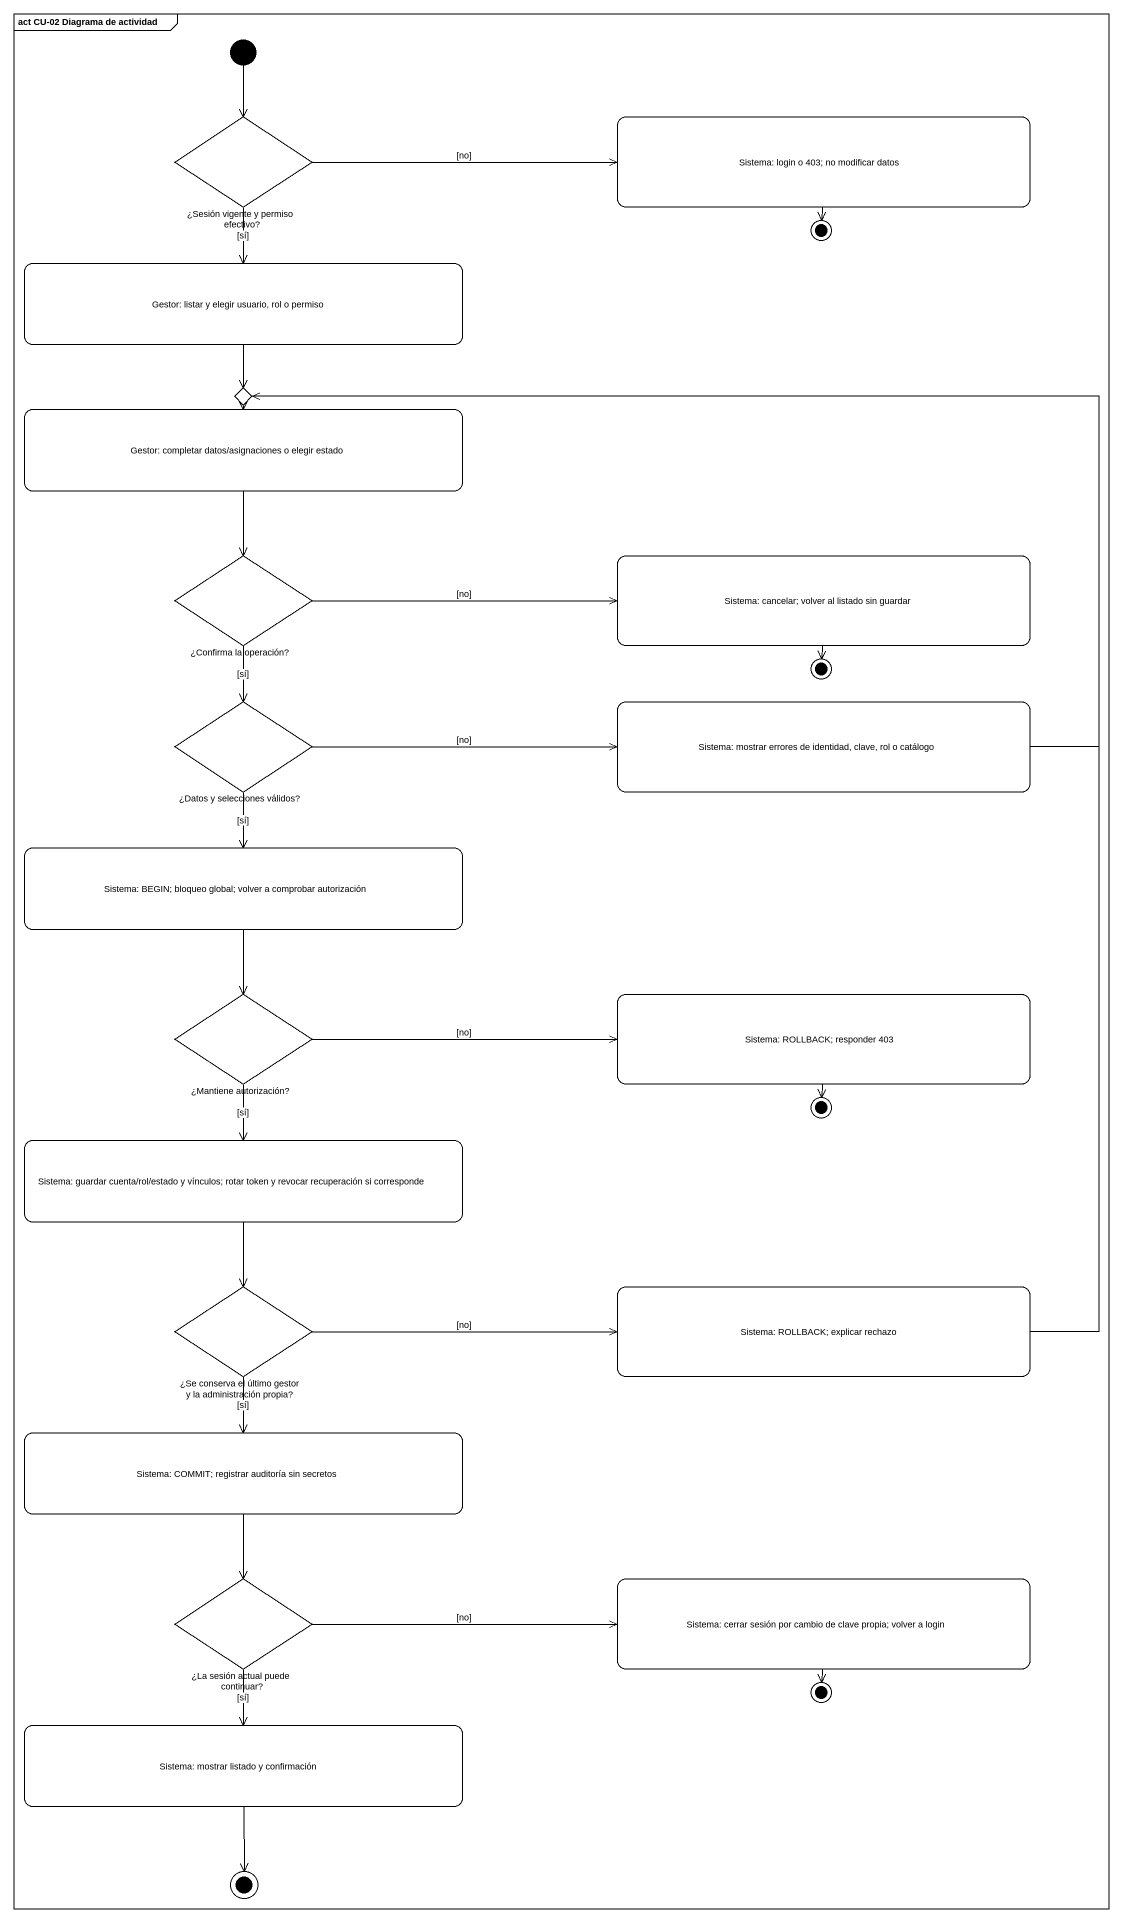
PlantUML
@startuml
mainframe act CU-02 Diagrama de actividad
hide empty description
state "¿Sesión vigente y permiso efectivo?" as Sesión_vigente_y_permiso <<choice>> #FFFFFF
state "Sistema: login o 403; no modificar datos" as Sistema_login_o_403_no #FFFFFF
state final1 <<end>> #FFFFFF
state "Gestor: listar y elegir usuario, rol o permiso" as Gestor_listar_y_elegir #FFFFFF
state "Gestor: completar datos/asignaciones o elegir estado" as Gestor_completar_datos #FFFFFF
state choice1 <<choice>> #FFFFFF
state "¿Confirma la operación?" as Confirma_la_operación <<choice>> #FFFFFF
state "Sistema: cancelar; volver al listado sin guardar" as Sistema_cancelar_volver_al #FFFFFF
state final2 <<end>> #FFFFFF
state "¿Datos y selecciones válidos?" as Datos_y_selecciones_válidos <<choice>> #FFFFFF
state "Sistema: mostrar errores de identidad, clave, rol o catálogo" as Sistema_mostrar_errores_de #FFFFFF
state "Sistema: BEGIN; bloqueo global; volver a comprobar autorización" as Sistema_BEGIN_bloqueo #FFFFFF
state "¿Mantiene autorización?" as Mantiene_autorización <<choice>> #FFFFFF
state "Sistema: ROLLBACK; responder 403" as Sistema_ROLLBACK_responder #FFFFFF
state final3 <<end>> #FFFFFF
state "Sistema: guardar cuenta/rol/estado y vínculos; rotar token y revocar recuperación si corresponde" as Sistema_guardar_cuenta_rol #FFFFFF
state "¿Se conserva el último gestor y la administración propia?" as Se_conserva_el_último <<choice>> #FFFFFF
state "Sistema: ROLLBACK; explicar rechazo" as Sistema_ROLLBACK_explicar #FFFFFF
state "Sistema: COMMIT; registrar auditoría sin secretos" as Sistema_COMMIT_registrar #FFFFFF
state "¿La sesión actual puede continuar?" as La_sesión_actual_puede <<choice>> #FFFFFF
state "Sistema: cerrar sesión por cambio de clave propia; volver a login" as Sistema_cerrar_sesión_por #FFFFFF
state final4 <<end>> #FFFFFF
state "Sistema: mostrar listado y confirmación" as Sistema_mostrar_listado_y #FFFFFF
state final5 <<end>> #FFFFFF
[*] --> Sesión_vigente_y_permiso
Sesión_vigente_y_permiso -right-> Sistema_login_o_403_no : [no]
Sesión_vigente_y_permiso --> Gestor_listar_y_elegir : [sí]
Sistema_login_o_403_no --> final1
Gestor_listar_y_elegir --> choice1
Gestor_completar_datos --> Confirma_la_operación
choice1 --> Gestor_completar_datos
Confirma_la_operación -right-> Sistema_cancelar_volver_al : [no]
Confirma_la_operación --> Datos_y_selecciones_válidos : [sí]
Sistema_cancelar_volver_al --> final2
Datos_y_selecciones_válidos -right-> Sistema_mostrar_errores_de : [no]
Datos_y_selecciones_válidos --> Sistema_BEGIN_bloqueo : [sí]
Sistema_mostrar_errores_de -up-> choice1
Sistema_BEGIN_bloqueo --> Mantiene_autorización
Mantiene_autorización -right-> Sistema_ROLLBACK_responder : [no]
Mantiene_autorización --> Sistema_guardar_cuenta_rol : [sí]
Sistema_ROLLBACK_responder --> final3
Sistema_guardar_cuenta_rol --> Se_conserva_el_último
Se_conserva_el_último -right-> Sistema_ROLLBACK_explicar : [no]
Se_conserva_el_último --> Sistema_COMMIT_registrar : [sí]
Sistema_ROLLBACK_explicar -up-> choice1
Sistema_COMMIT_registrar --> La_sesión_actual_puede
La_sesión_actual_puede -right-> Sistema_cerrar_sesión_por : [no]
La_sesión_actual_puede --> Sistema_mostrar_listado_y : [sí]
Sistema_cerrar_sesión_por --> final4
Sistema_mostrar_listado_y --> final5
@enduml
